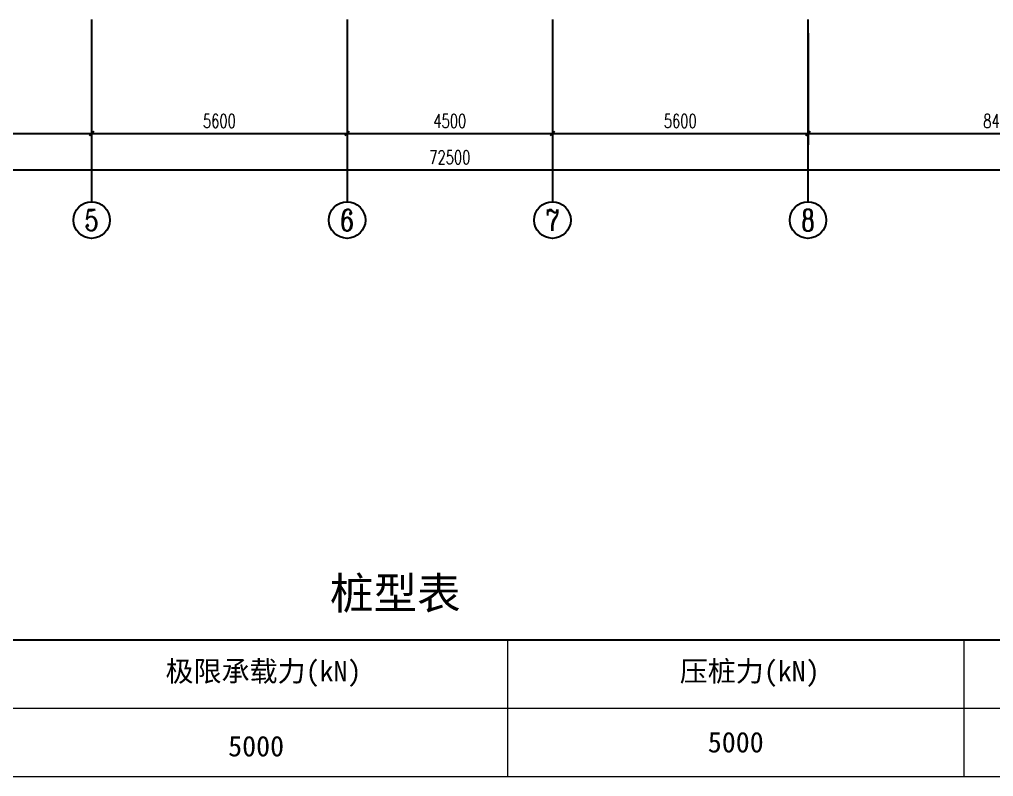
# Model space of a CAD drawing. Header units: millimetres. Extents: x -8252 to 341964, y -299084 to 206355.
# Drawn here: x 26817 to 48164, y -20052 to -3450 of the extents above; entities that cross this region are included whole.
import ezdxf
from ezdxf.enums import TextEntityAlignment as Align

# ---------------------------------------------------------------- set-up
doc = ezdxf.new("R2010")
doc.units = ezdxf.units.MM
doc.header["$LTSCALE"] = 500
doc.header["$PDMODE"] = 2
doc.header["$PDSIZE"] = 200
doc.layers.add('AXIS', color=3, linetype='Continuous')
doc.layers.add('AXIS_TEXT', color=7, linetype='Continuous')
doc.layers.add('图形标注', color=3, linetype='Continuous', lineweight=13)
doc.layers.add('文字标注', color=4, linetype='Continuous', lineweight=13)
doc.styles.add('_TCH_AXIS', font='COMPLEX', dxfattribs={"bigfont": 'GBCBIG'})
doc.styles.add('_TCH_DIM_T3', font='SIMPLEX', dxfattribs={"width": 0.705882, "bigfont": 'GBCBIG'})
doc.styles.add('COMPLEX', font='COMPLEX')
doc.styles.add('宋体', font='')
doc.styles.get('宋体').set_extended_font_data('宋体')
doc.dimstyles.new('_TCH_ARCH&&100', dxfattribs={"dimtxt": 297.5, "dimasz": 100, "dimexe": 250, "dimexo": 300, "dimgap": 126.25, "dimtad": 1, "dimdec": 0, "dimzin": 0, "dimdsep": 46, "dimtxsty": '_TCH_DIM_T3', "dimblk": 'ARCHTICK', "dimcen": 0.09, "dimclrt": 7, "dimazin": 2, "dimtfac": 1, "dimtdec": 0, "dimtix": 1, "dimtmove": 2, "dimatfit": 3, "dimfxl": 100, "dimtolj": 1, "dimtzin": 0, "dimarcsym": 0})

# ---------------------------------------------------------------- blocks, each defined once
blk = doc.blocks.new('_AXISO')
blk.add_circle((0, 0), 0.5)
at = {"layer": 'AXIS_TEXT', "style": 'COMPLEX', "width": 1.041667}
blk.add_attdef('A', text='', height=0.56, dxfattribs=at).set_placement((-0.25, -0.28), (0.25, -0.28), align=Align.FIT)
blk = doc.blocks.new('_ArchTick')
at = {"color": 0, "linetype": 'ByBlock', "const_width": 0.4}
blk.add_lwpolyline([(-0.5, -0.5), (0.5, 0.5)], dxfattribs=at)
blk = doc.blocks.new('*D823')
at = {"layer": 'AXIS', "color": 0, "lineweight": -2, "transparency": 16777216}
for p, q in [((-2, -3750), (-2, -7000)), ((72498, -3750), (72498, -7000)), ((-2, -6750), (72498, -6750))]:
    blk.add_line(p, q, dxfattribs=at)
at = {"layer": 'Defpoints', "color": 0, "transparency": 16777216}
for p in [(-2, -3450), (72498, -3450), (72498, -6750)]:
    blk.add_point(p, dxfattribs=at)
at = {"layer": 'AXIS', "color": 0, "lineweight": -2, "transparency": 16777216, "xscale": 100, "yscale": 100, "zscale": 100, "rotation": 180}
blk.add_blockref('_ArchTick', (-2, -6750), dxfattribs=at)
at = {"layer": 'AXIS', "color": 0, "lineweight": -2, "transparency": 16777216, "xscale": 100, "yscale": 100, "zscale": 100}
blk.add_blockref('_ArchTick', (72498, -6750), dxfattribs=at)
at = {"layer": 'AXIS', "color": 7, "transparency": 16777216, "insert": (36248, -6475), "char_height": 297.5, "attachment_point": 5, "style": '_TCH_DIM_T3'}
blk.add_mtext('\\A1;72500', dxfattribs=at)
blk = doc.blocks.new('*D827')
at = {"layer": 'AXIS', "color": 0, "lineweight": -2, "transparency": 16777216}
for p, q in [((19998, -3750), (19998, -6200)), ((28398, -3750), (28398, -6200)), ((19998, -5950), (28398, -5950))]:
    blk.add_line(p, q, dxfattribs=at)
at = {"layer": 'Defpoints', "color": 0, "transparency": 16777216}
for p in [(19998, -3450), (28398, -3450), (28398, -5950)]:
    blk.add_point(p, dxfattribs=at)
at = {"layer": 'AXIS', "color": 0, "lineweight": -2, "transparency": 16777216, "xscale": 100, "yscale": 100, "zscale": 100, "rotation": 180}
blk.add_blockref('_ArchTick', (19998, -5950), dxfattribs=at)
at = {"layer": 'AXIS', "color": 0, "lineweight": -2, "transparency": 16777216, "xscale": 100, "yscale": 100, "zscale": 100}
blk.add_blockref('_ArchTick', (28398, -5950), dxfattribs=at)
at = {"layer": 'AXIS', "color": 7, "transparency": 16777216, "insert": (24198, -5675), "char_height": 297.5, "attachment_point": 5, "style": '_TCH_DIM_T3'}
blk.add_mtext('\\A1;8400', dxfattribs=at)
blk = doc.blocks.new('*D828')
at = {"layer": 'AXIS', "color": 0, "lineweight": -2, "transparency": 16777216}
for p, q in [((28398, -3750), (28398, -6200)), ((33998, -3750), (33998, -6200)), ((28398, -5950), (33998, -5950))]:
    blk.add_line(p, q, dxfattribs=at)
at = {"layer": 'Defpoints', "color": 0, "transparency": 16777216}
for p in [(28398, -3450), (33998, -3450), (33998, -5950)]:
    blk.add_point(p, dxfattribs=at)
at = {"layer": 'AXIS', "color": 0, "lineweight": -2, "transparency": 16777216, "xscale": 100, "yscale": 100, "zscale": 100, "rotation": 180}
blk.add_blockref('_ArchTick', (28398, -5950), dxfattribs=at)
at = {"layer": 'AXIS', "color": 0, "lineweight": -2, "transparency": 16777216, "xscale": 100, "yscale": 100, "zscale": 100}
blk.add_blockref('_ArchTick', (33998, -5950), dxfattribs=at)
at = {"layer": 'AXIS', "color": 7, "transparency": 16777216, "insert": (31198, -5675), "char_height": 297.5, "attachment_point": 5, "style": '_TCH_DIM_T3'}
blk.add_mtext('\\A1;5600', dxfattribs=at)
blk = doc.blocks.new('*D829')
at = {"layer": 'AXIS', "color": 0, "lineweight": -2, "transparency": 16777216}
for p, q in [((33998, -3750), (33998, -6200)), ((38498, -3750), (38498, -6200)), ((33998, -5950), (38498, -5950))]:
    blk.add_line(p, q, dxfattribs=at)
at = {"layer": 'Defpoints', "color": 0, "transparency": 16777216}
for p in [(33998, -3450), (38498, -3450), (38498, -5950)]:
    blk.add_point(p, dxfattribs=at)
at = {"layer": 'AXIS', "color": 0, "lineweight": -2, "transparency": 16777216, "xscale": 100, "yscale": 100, "zscale": 100, "rotation": 180}
blk.add_blockref('_ArchTick', (33998, -5950), dxfattribs=at)
at = {"layer": 'AXIS', "color": 0, "lineweight": -2, "transparency": 16777216, "xscale": 100, "yscale": 100, "zscale": 100}
blk.add_blockref('_ArchTick', (38498, -5950), dxfattribs=at)
at = {"layer": 'AXIS', "color": 7, "transparency": 16777216, "insert": (36248, -5675), "char_height": 297.5, "attachment_point": 5, "style": '_TCH_DIM_T3'}
blk.add_mtext('\\A1;4500', dxfattribs=at)
blk = doc.blocks.new('*D830')
at = {"layer": 'AXIS', "color": 0, "lineweight": -2, "transparency": 16777216}
for p, q in [((38498, -3750), (38498, -6200)), ((44098, -3750), (44098, -6200)), ((38498, -5950), (44098, -5950))]:
    blk.add_line(p, q, dxfattribs=at)
at = {"layer": 'Defpoints', "color": 0, "transparency": 16777216}
for p in [(38498, -3450), (44098, -3450), (44098, -5950)]:
    blk.add_point(p, dxfattribs=at)
at = {"layer": 'AXIS', "color": 0, "lineweight": -2, "transparency": 16777216, "xscale": 100, "yscale": 100, "zscale": 100, "rotation": 180}
blk.add_blockref('_ArchTick', (38498, -5950), dxfattribs=at)
at = {"layer": 'AXIS', "color": 0, "lineweight": -2, "transparency": 16777216, "xscale": 100, "yscale": 100, "zscale": 100}
blk.add_blockref('_ArchTick', (44098, -5950), dxfattribs=at)
at = {"layer": 'AXIS', "color": 7, "transparency": 16777216, "insert": (41298, -5675), "char_height": 297.5, "attachment_point": 5, "style": '_TCH_DIM_T3'}
blk.add_mtext('\\A1;5600', dxfattribs=at)
blk = doc.blocks.new('*D831')
at = {"layer": 'AXIS', "color": 0, "lineweight": -2, "transparency": 16777216}
for p, q in [((44098, -3750), (44098, -6200)), ((52498, -3750), (52498, -6200)), ((44098, -5950), (52498, -5950))]:
    blk.add_line(p, q, dxfattribs=at)
at = {"layer": 'Defpoints', "color": 0, "transparency": 16777216}
for p in [(44098, -3450), (52498, -3450), (52498, -5950)]:
    blk.add_point(p, dxfattribs=at)
at = {"layer": 'AXIS', "color": 0, "lineweight": -2, "transparency": 16777216, "xscale": 100, "yscale": 100, "zscale": 100, "rotation": 180}
blk.add_blockref('_ArchTick', (44098, -5950), dxfattribs=at)
at = {"layer": 'AXIS', "color": 0, "lineweight": -2, "transparency": 16777216, "xscale": 100, "yscale": 100, "zscale": 100}
blk.add_blockref('_ArchTick', (52498, -5950), dxfattribs=at)
at = {"layer": 'AXIS', "color": 7, "transparency": 16777216, "insert": (48298, -5675), "char_height": 297.5, "attachment_point": 5, "style": '_TCH_DIM_T3'}
blk.add_mtext('\\A1;8400', dxfattribs=at)

msp = doc.modelspace()

# ---------------------------------------------------------------- linework, layer by layer
at = {"layer": 'AXIS'}
for p, q in [((28397.528, -3449.626), (28397.528, -7449.626)), ((33997.528, -3449.626), (33997.528, -7449.626)), ((38497.528, -3449.626), (38497.528, -7449.626)), ((44097.528, -3449.626), (44097.528, -7449.626))]:
    msp.add_line(p, q, dxfattribs=at)
at = {"layer": '图形标注', "color": 4, "lineweight": 25}
msp.add_line((1614.511, -17052.331), (68614.511, -17052.331), dxfattribs=at)
at = {"layer": '图形标注', "color": 4}
for p, q in [((37514.511, -17052.331), (37514.511, -20052.331)), ((37514.511, -17052.331), (37514.511, -20052.331)), ((47514.511, -17052.331), (47514.511, -20052.331)), ((1614.511, -18552.331), (68614.511, -18552.331)), ((1614.511, -20052.331), (68614.511, -20052.331))]:
    msp.add_line(p, q, dxfattribs=at)

# ---------------------------------------------------------------- block references
at = {"layer": 'AXIS'}
ref = msp.add_blockref('_AXISO', (28397.528, -7849.626), dxfattribs=dict(at, xscale=800, yscale=800, zscale=800))
ref.add_attrib('A', '5', dxfattribs={"layer": 'AXIS_TEXT', "height": 465.948, "style": '_TCH_AXIS'}).set_placement((28242.212, -8082.6), (28552.844, -8082.6), align=Align.FIT)
ref = msp.add_blockref('_AXISO', (33997.528, -7849.626), dxfattribs=dict(at, xscale=800, yscale=800, zscale=800))
ref.add_attrib('A', '6', dxfattribs={"layer": 'AXIS_TEXT', "height": 465.948, "style": '_TCH_AXIS'}).set_placement((33842.212, -8082.6), (34152.844, -8082.6), align=Align.FIT)
ref = msp.add_blockref('_AXISO', (38497.528, -7849.626), dxfattribs=dict(at, xscale=800, yscale=800, zscale=800))
ref.add_attrib('A', '7', dxfattribs={"layer": 'AXIS_TEXT', "height": 465.948, "style": '_TCH_AXIS'}).set_placement((38342.212, -8082.6), (38652.844, -8082.6), align=Align.FIT)
ref = msp.add_blockref('_AXISO', (44097.528, -7849.626), dxfattribs=dict(at, xscale=800, yscale=800, zscale=800))
ref.add_attrib('A', '8', dxfattribs={"layer": 'AXIS_TEXT', "height": 465.948, "style": '_TCH_AXIS'}).set_placement((43942.212, -8082.6), (44252.844, -8082.6), align=Align.FIT)

# ---------------------------------------------------------------- texts
at = {"insert": (35052.82, -16070.026), "char_height": 700, "width": 66876.61776, "attachment_point": 5, "style": '宋体'}
msp.add_mtext('桩型表', dxfattribs=at)
at = {"layer": '文字标注', "color": 4, "char_height": 450, "attachment_point": 5, "style": '宋体'}
for s, insert, width in [('极限承载力(kN)', (32164.324, -17802.331), 10700.37236), ('  压桩力(kN)', (42514.511, -17802.331), 10000), ('5000', (32003.176, -19389.439), 2656.07143), ('5000', (42514.511, -19302.331), 10000)]:
    msp.add_mtext(s, dxfattribs=dict(at, insert=insert, width=width))

# ---------------------------------------------------------------- dimensions: what is measured, and where the dimension line sits
at = {"layer": 'AXIS'}
for p1, p2, distance, picture, middle in [((-2.472, -3449.626), (72497.528, -3449.626), -3300, '*D823', (36247.528, -6474.626)), ((19997.714, -3449.626), (28397.528, -3449.626), -2500, '*D827', (24197.621, -5674.626)), ((28397.528, -3449.626), (33997.528, -3449.626), -2500, '*D828', (31197.528, -5674.626)), ((33997.528, -3449.626), (38497.528, -3449.626), -2500, '*D829', (36247.528, -5674.626)), ((38497.528, -3449.626), (44097.528, -3449.626), -2500, '*D830', (41297.528, -5674.626)), ((44097.528, -3449.626), (52497.528, -3449.626), -2500, '*D831', (48297.528, -5674.626))]:
    dim = msp.add_aligned_dim(p1=p1, p2=p2, distance=distance, dimstyle='_TCH_ARCH&&100', dxfattribs=at)
    dim.commit()
    dim.dimension.update_dxf_attribs({"geometry": picture, "text_midpoint": middle})

doc.saveas('drawing.dxf')
